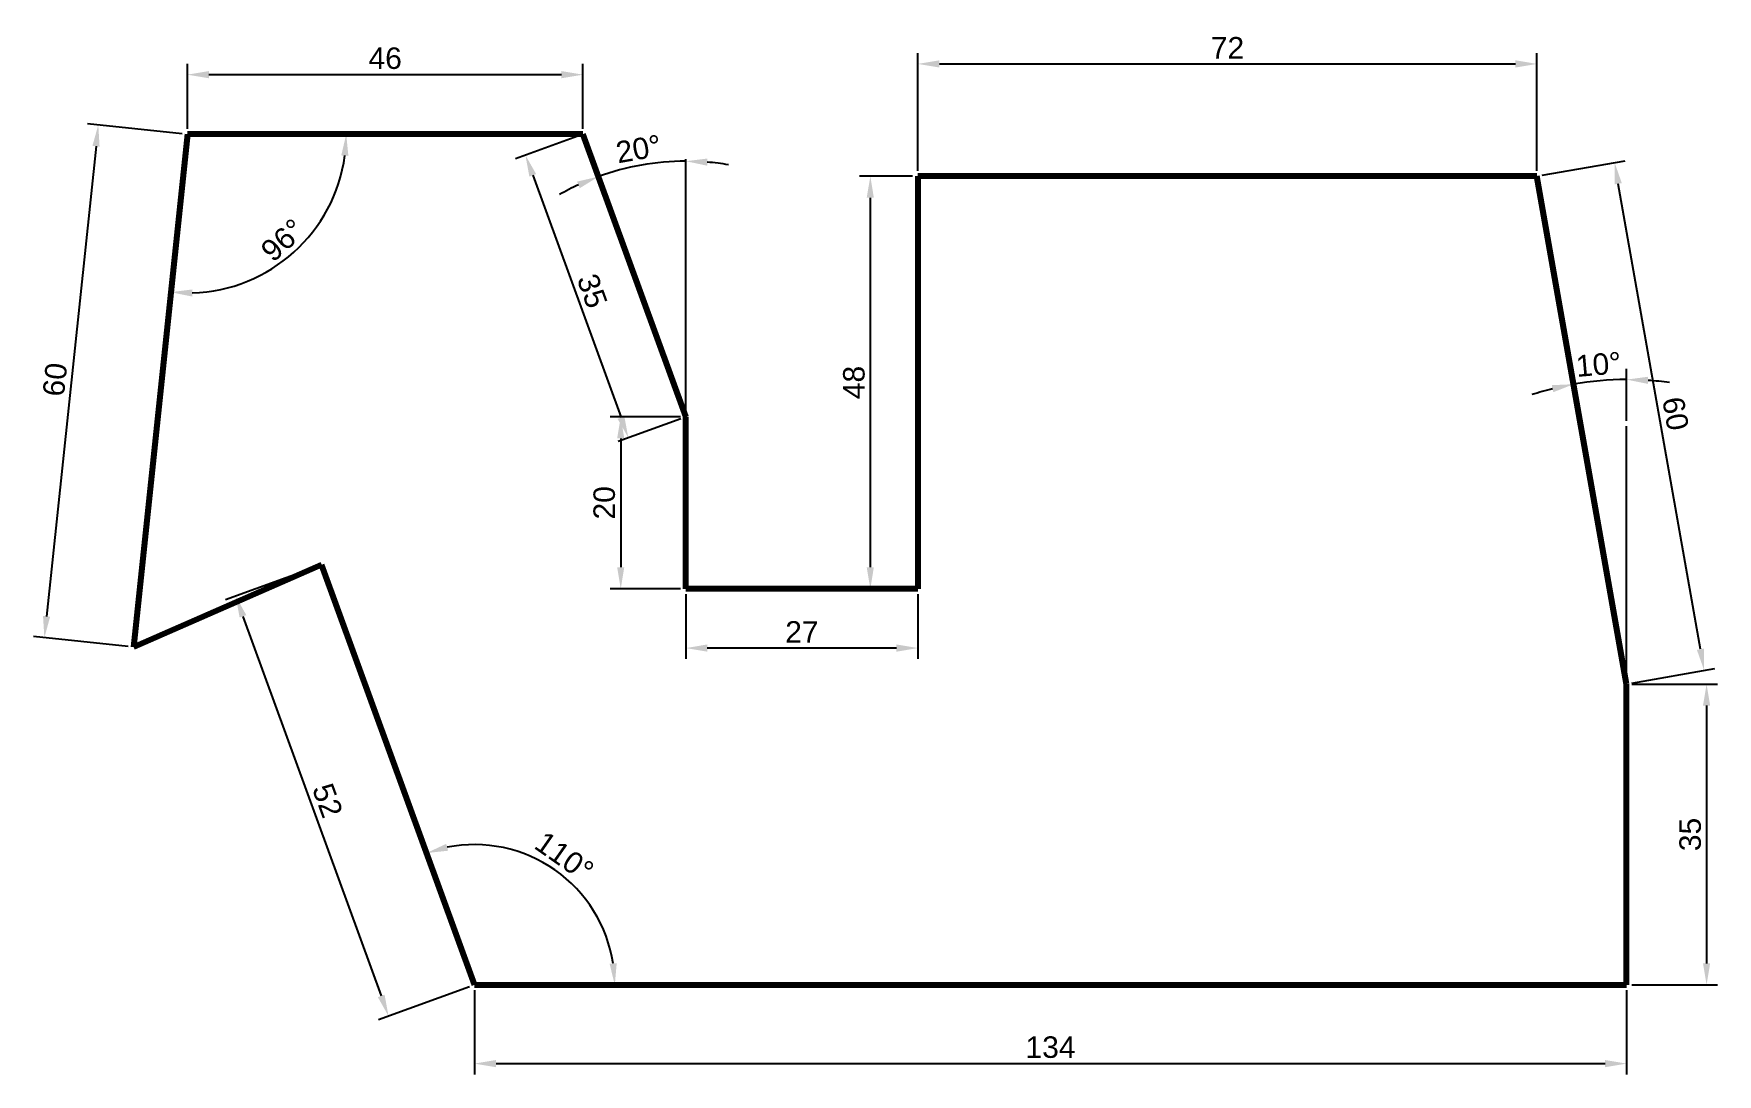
# Model space of a CAD drawing. Header units: millimetres. Extents: x 56 to 252, y 68 to 190.
import ezdxf

# ---------------------------------------------------------------- set-up
doc = ezdxf.new("R2010")
doc.units = ezdxf.units.MM
doc.styles.get("Standard").update_dxf_attribs({"font": 'arial.ttf'})
doc.dimstyles.new('ISO-25', dxfattribs={"dimtxt": 2.5, "dimasz": 2.5, "dimexe": 1.25, "dimexo": 0.625, "dimtad": 1, "dimtxsty": 'Standard', "dimcen": 2.5, "dimadec": 0, "dimazin": 0, "dimtfac": 1, "dimtmove": 0, "dimatfit": 3, "dimfxl": 1, "dimarcsym": 0})

# ---------------------------------------------------------------- blocks, each defined once
blk = doc.blocks.new('*D2')
at = {"color": 0, "lineweight": -2, "transparency": 16777216}
for p, q in [((74.31, 178.5), (74.31, 186.06)), ((120.31, 178.5), (120.31, 186.06)), ((76.81, 184.81), (117.81, 184.81))]:
    blk.add_line(p, q, dxfattribs=at)
at = {"color": 0, "transparency": 16777216}
for points in [[(76.81, 185.23), (76.81, 184.39), (74.31, 184.81)], [(117.81, 185.23), (117.81, 184.39), (120.31, 184.81)]]:
    blk.add_solid(points, dxfattribs=at)
at = {"layer": 'Defpoints', "color": 0, "transparency": 16777216}
for p in [(120.31, 184.81), (74.31, 177.88), (120.31, 177.88)]:
    blk.add_point(p, dxfattribs=at)
at = {"color": 0, "transparency": 16777216, "insert": (97.31, 186.71), "char_height": 2.5, "attachment_point": 5}
blk.add_mtext('46', dxfattribs=at)
blk = doc.blocks.new('*D3')
at = {"color": 0, "lineweight": -2, "transparency": 16777216}
for p, q in [((159.28, 173.61), (159.28, 187.31)), ((161.78, 186.06), (228.78, 186.06)), ((231.28, 173.61), (231.28, 187.31))]:
    blk.add_line(p, q, dxfattribs=at)
at = {"color": 0, "transparency": 16777216}
for points in [[(161.78, 186.48), (161.78, 185.64), (159.28, 186.06)], [(228.78, 186.48), (228.78, 185.64), (231.28, 186.06)]]:
    blk.add_solid(points, dxfattribs=at)
at = {"layer": 'Defpoints', "color": 0, "transparency": 16777216}
for p in [(231.28, 186.06), (159.28, 172.99), (231.28, 172.99)]:
    blk.add_point(p, dxfattribs=at)
at = {"color": 0, "transparency": 16777216, "insert": (195.28, 187.94), "char_height": 2.5, "attachment_point": 5}
blk.add_mtext('72', dxfattribs=at)
blk = doc.blocks.new('*D4')
at = {"color": 0, "lineweight": -2, "transparency": 16777216}
for p, q in [((242.32, 113.9), (252.26, 113.9)), ((251.01, 111.4), (251.01, 81.4)), ((242.32, 78.9), (252.26, 78.9))]:
    blk.add_line(p, q, dxfattribs=at)
at = {"color": 0, "transparency": 16777216}
for points in [[(250.59, 111.4), (251.42, 111.4), (251.01, 113.9)], [(250.59, 81.4), (251.42, 81.4), (251.01, 78.9)]]:
    blk.add_solid(points, dxfattribs=at)
at = {"layer": 'Defpoints', "color": 0, "transparency": 16777216}
for p in [(241.7, 113.9), (241.7, 78.9), (251.01, 78.9)]:
    blk.add_point(p, dxfattribs=at)
at = {"color": 0, "transparency": 16777216, "insert": (249.11, 96.4), "char_height": 2.5, "attachment_point": 5, "rotation": 90}
blk.add_mtext('35', dxfattribs=at)
blk = doc.blocks.new('*D5')
at = {"color": 0, "lineweight": -2, "transparency": 16777216}
for p, q in [((107.7, 78.28), (107.7, 68.49)), ((241.7, 78.28), (241.7, 68.49)), ((110.2, 69.74), (239.2, 69.74))]:
    blk.add_line(p, q, dxfattribs=at)
at = {"color": 0, "transparency": 16777216}
for points in [[(110.2, 70.16), (110.2, 69.32), (107.7, 69.74)], [(239.2, 70.16), (239.2, 69.32), (241.7, 69.74)]]:
    blk.add_solid(points, dxfattribs=at)
at = {"layer": 'Defpoints', "color": 0, "transparency": 16777216}
for p in [(107.7, 78.9), (241.7, 78.9), (241.7, 69.74)]:
    blk.add_point(p, dxfattribs=at)
at = {"color": 0, "transparency": 16777216, "insert": (174.7, 71.64), "char_height": 2.5, "attachment_point": 5}
blk.add_mtext('134', dxfattribs=at)
blk = doc.blocks.new('*D6')
at = {"color": 0, "lineweight": -2, "transparency": 16777216}
for p, q in [((131.65, 144.99), (123.46, 144.99)), ((124.71, 142.49), (124.71, 127.49)), ((131.65, 124.99), (123.46, 124.99))]:
    blk.add_line(p, q, dxfattribs=at)
at = {"color": 0, "transparency": 16777216}
for points in [[(124.29, 142.49), (125.12, 142.49), (124.71, 144.99)], [(124.29, 127.49), (125.12, 127.49), (124.71, 124.99)]]:
    blk.add_solid(points, dxfattribs=at)
at = {"layer": 'Defpoints', "color": 0, "transparency": 16777216}
for p in [(132.28, 144.99), (124.71, 124.99), (132.28, 124.99)]:
    blk.add_point(p, dxfattribs=at)
at = {"color": 0, "transparency": 16777216, "insert": (122.8, 134.99), "char_height": 2.5, "attachment_point": 5, "rotation": 90}
blk.add_mtext('20', dxfattribs=at)
blk = doc.blocks.new('*D7')
at = {"color": 0, "lineweight": -2, "transparency": 16777216}
for p, q in [((132.28, 124.36), (132.28, 116.84)), ((159.28, 124.36), (159.28, 116.84)), ((156.78, 118.09), (134.78, 118.09))]:
    blk.add_line(p, q, dxfattribs=at)
at = {"color": 0, "transparency": 16777216}
for points in [[(134.78, 118.51), (134.78, 117.67), (132.28, 118.09)], [(156.78, 118.51), (156.78, 117.67), (159.28, 118.09)]]:
    blk.add_solid(points, dxfattribs=at)
at = {"layer": 'Defpoints', "color": 0, "transparency": 16777216}
for p in [(132.28, 124.99), (159.28, 124.99), (132.28, 118.09)]:
    blk.add_point(p, dxfattribs=at)
at = {"color": 0, "transparency": 16777216, "insert": (145.78, 119.97), "char_height": 2.5, "attachment_point": 5}
blk.add_mtext('27', dxfattribs=at)
blk = doc.blocks.new('*D8')
at = {"color": 0, "lineweight": -2, "transparency": 16777216}
for p, q in [((158.65, 172.99), (152.49, 172.99)), ((153.74, 170.49), (153.74, 127.49)), ((158.65, 124.99), (152.49, 124.99))]:
    blk.add_line(p, q, dxfattribs=at)
at = {"color": 0, "transparency": 16777216}
for points in [[(153.32, 170.49), (154.15, 170.49), (153.74, 172.99)], [(153.32, 127.49), (154.15, 127.49), (153.74, 124.99)]]:
    blk.add_solid(points, dxfattribs=at)
at = {"layer": 'Defpoints', "color": 0, "transparency": 16777216}
for p in [(159.28, 172.99), (153.74, 124.99), (159.28, 124.99)]:
    blk.add_point(p, dxfattribs=at)
at = {"color": 0, "transparency": 16777216, "insert": (151.84, 148.99), "char_height": 2.5, "attachment_point": 5, "rotation": 90}
blk.add_mtext('48', dxfattribs=at)
blk = doc.blocks.new('*D9')
at = {"color": 0, "lineweight": -2, "transparency": 16777216}
for p, q in [((73.68, 177.94), (62.7, 179.1)), ((63.68, 176.48), (57.93, 121.78)), ((67.41, 118.27), (56.42, 119.43))]:
    blk.add_line(p, q, dxfattribs=at)
at = {"color": 0, "transparency": 16777216}
for points in [[(63.26, 176.53), (64.09, 176.44), (63.94, 178.97)], [(57.51, 121.83), (58.34, 121.74), (57.67, 119.3)]]:
    blk.add_solid(points, dxfattribs=at)
at = {"layer": 'Defpoints', "color": 0, "transparency": 16777216}
for p in [(74.31, 177.88), (57.67, 119.3), (68.03, 118.21)]:
    blk.add_point(p, dxfattribs=at)
at = {"color": 0, "transparency": 16777216, "insert": (58.91, 149.33), "char_height": 2.5, "attachment_point": 5, "rotation": 84}
blk.add_mtext('60', dxfattribs=at)
blk = doc.blocks.new('*D10')
at = {"color": 0, "lineweight": -2, "transparency": 16777216}
for p, q in [((89.32, 127.55), (78.74, 123.7)), ((80.77, 121.78), (96.85, 77.61)), ((107.11, 78.69), (96.53, 74.84))]:
    blk.add_line(p, q, dxfattribs=at)
at = {"color": 0, "transparency": 16777216}
for points in [[(81.16, 121.92), (80.38, 121.64), (79.92, 124.13)], [(97.24, 77.76), (96.46, 77.47), (97.7, 75.26)]]:
    blk.add_solid(points, dxfattribs=at)
at = {"layer": 'Defpoints', "color": 0, "transparency": 16777216}
for p in [(89.91, 127.77), (107.7, 78.9), (97.7, 75.26)]:
    blk.add_point(p, dxfattribs=at)
at = {"color": 0, "transparency": 16777216, "insert": (90.6, 100.35), "char_height": 2.5, "attachment_point": 5, "rotation": 290}
blk.add_mtext('52', dxfattribs=at)
blk = doc.blocks.new('*D11')
at = {"color": 0, "lineweight": -2, "transparency": 16777216}
for p, q in [((119.72, 177.67), (112.45, 175.02)), ((114.48, 173.1), (124.74, 144.91)), ((131.69, 144.78), (124.42, 142.13))]:
    blk.add_line(p, q, dxfattribs=at)
at = {"color": 0, "transparency": 16777216}
for points in [[(114.87, 173.24), (114.08, 172.95), (113.62, 175.45)], [(125.13, 145.05), (124.35, 144.76), (125.59, 142.56)]]:
    blk.add_solid(points, dxfattribs=at)
at = {"layer": 'Defpoints', "color": 0, "transparency": 16777216}
for p in [(120.31, 177.88), (132.28, 144.99), (125.59, 142.56)]:
    blk.add_point(p, dxfattribs=at)
at = {"color": 0, "transparency": 16777216, "insert": (121.39, 159.65), "char_height": 2.5, "attachment_point": 5, "rotation": 290}
blk.add_mtext('35', dxfattribs=at)
blk = doc.blocks.new('*D12')
at = {"color": 0, "lineweight": -2, "transparency": 16777216}
for p, q in [((231.89, 173.1), (241.54, 174.8)), ((250.29, 117.96), (240.74, 172.12)), ((242.31, 114.01), (251.96, 115.71))]:
    blk.add_line(p, q, dxfattribs=at)
at = {"color": 0, "transparency": 16777216}
for points in [[(241.15, 172.19), (240.33, 172.05), (240.31, 174.58)], [(250.7, 118.03), (249.88, 117.88), (250.73, 115.49)]]:
    blk.add_solid(points, dxfattribs=at)
at = {"layer": 'Defpoints', "color": 0, "transparency": 16777216}
for p in [(240.31, 174.58), (231.28, 172.99), (241.7, 113.9)]:
    blk.add_point(p, dxfattribs=at)
at = {"color": 0, "transparency": 16777216, "insert": (247.39, 145.37), "char_height": 2.5, "attachment_point": 5, "rotation": 280}
blk.add_mtext('60', dxfattribs=at)
blk = doc.blocks.new('*D13')
at = {"color": 0, "lineweight": -2, "transparency": 16777216}
blk.add_line((241.7, 144.53), (241.7, 150.58), dxfattribs=at)
for start, end in [(90, 100), (81.9123, 85.9562), (104.0438, 108.0877)]:
    blk.add_arc((241.7, 113.9), 35.43, start, end, dxfattribs=at)
at = {"color": 0, "transparency": 16777216}
for points in [[(244.18, 148.83), (244.21, 149.66), (241.7, 149.33)], [(233.01, 148.68), (233.18, 147.86), (235.54, 148.79)]]:
    blk.add_solid(points, dxfattribs=at)
at = {"layer": 'Defpoints', "color": 0, "transparency": 16777216}
for p in [(231.28, 172.99), (239.64, 149.27), (241.7, 143.9), (241.7, 113.9), (241.7, 113.9)]:
    blk.add_point(p, dxfattribs=at)
at = {"color": 0, "transparency": 16777216, "insert": (238.44, 151.09), "char_height": 2.5, "attachment_point": 5, "rotation": 5}
blk.add_mtext('10°', dxfattribs=at)
blk = doc.blocks.new('*D14')
at = {"color": 0, "lineweight": -2, "transparency": 16777216}
for start, end in [(90, 110), (80.3666, 85.1833), (114.8167, 119.6334)]:
    blk.add_arc((132.28, 144.99), 29.75, start, end, dxfattribs=at)
at = {"color": 0, "transparency": 16777216}
for points in [[(134.76, 174.22), (134.79, 175.05), (132.28, 174.74)], [(119.63, 172.37), (119.95, 171.6), (122.1, 172.94)]]:
    blk.add_solid(points, dxfattribs=at)
at = {"layer": 'Defpoints', "color": 0, "transparency": 16777216}
for p in [(120.31, 177.88), (128.82, 174.54), (132.28, 174.99), (132.28, 144.99), (132.28, 144.99)]:
    blk.add_point(p, dxfattribs=at)
at = {"color": 0, "transparency": 16777216, "insert": (126.78, 176.16), "char_height": 2.5, "attachment_point": 5, "rotation": 10}
blk.add_mtext('20°', dxfattribs=at)
blk = doc.blocks.new('*D15')
at = {"color": 0, "lineweight": -2, "transparency": 16777216}
blk.add_arc((107.7, 78.9), 16.32, 8.7842, 101.2158, dxfattribs=at)
at = {"color": 0, "transparency": 16777216}
for points in [[(104.63, 94.51), (104.41, 95.31), (102.11, 94.24)], [(124.24, 81.43), (123.41, 81.36), (124.02, 78.9)]]:
    blk.add_solid(points, dxfattribs=at)
at = {"layer": 'Defpoints', "color": 0, "transparency": 16777216}
for p in [(89.91, 127.77), (120.79, 88.65), (107.7, 78.9), (107.7, 78.9), (241.7, 78.9)]:
    blk.add_point(p, dxfattribs=at)
at = {"color": 0, "transparency": 16777216, "insert": (118.15, 93.83), "char_height": 2.5, "attachment_point": 5, "rotation": 325}
blk.add_mtext('110°', dxfattribs=at)
blk = doc.blocks.new('*D16')
at = {"color": 0, "lineweight": -2, "transparency": 16777216}
blk.add_arc((74.31, 177.88), 18.48, 271.7574, 352.2426, dxfattribs=at)
at = {"color": 0, "transparency": 16777216}
for points in [[(92.2, 175.41), (93.03, 175.36), (92.78, 177.88)], [(74.86, 158.99), (74.89, 159.82), (72.37, 159.5)]]:
    blk.add_solid(points, dxfattribs=at)
at = {"layer": 'Defpoints', "color": 0, "transparency": 16777216}
for p in [(74.31, 177.88), (74.31, 177.88), (120.31, 177.88), (82.41, 161.27), (68.03, 118.21)]:
    blk.add_point(p, dxfattribs=at)
at = {"color": 0, "transparency": 16777216, "insert": (85.4, 165.56), "char_height": 2.5, "attachment_point": 5, "rotation": 42}
blk.add_mtext('96°', dxfattribs=at)

msp = doc.modelspace()

# ---------------------------------------------------------------- linework, layer by layer
at = {"lineweight": 100}
for p, q in [((74.306, 177.879), (68.034, 118.208)), ((120.306, 177.879), (74.306, 177.879)), ((132.276, 144.99), (120.306, 177.879)), ((231.276, 172.99), (159.276, 172.99)), ((159.276, 172.99), (159.276, 124.99)), ((241.695, 113.901), (231.276, 172.99)), ((132.276, 124.99), (132.276, 144.99)), ((89.91, 127.765), (68.034, 118.208)), ((107.695, 78.901), (89.91, 127.765)), ((159.276, 124.99), (132.276, 124.99)), ((241.695, 78.901), (241.695, 113.901)), ((107.695, 78.901), (241.695, 78.901))]:
    msp.add_line(p, q, dxfattribs=at)
for p, q in [((132.276, 144.99), (132.276, 174.99)), ((241.695, 113.901), (241.695, 143.901))]:
    msp.add_line(p, q)

# ---------------------------------------------------------------- dimensions: what is measured, and where the dimension line sits
at = {"color": 240, "true_color": 0xed1f24}
for base, p1, p2, picture, middle in [((120.306, 184.81), (74.306, 177.879), (120.306, 177.879), '*D2', (97.306, 186.711)), ((231.276, 186.06), (159.276, 172.99), (231.276, 172.99), '*D3', (195.276, 187.94)), ((132.276, 118.09), (159.276, 124.99), (132.276, 124.99), '*D7', (145.776, 119.97)), ((241.695, 69.742), (107.695, 78.901), (241.695, 78.901), '*D5', (174.695, 71.644))]:
    dim = msp.add_linear_dim(base=base, p1=p1, p2=p2, dimstyle='ISO-25', dxfattribs=at)
    dim.commit()
    dim.dimension.update_dxf_attribs({"geometry": picture, "text_midpoint": middle})
for p1, p2, distance, picture, middle in [((74.306, 177.879), (68.034, 118.208), -10.424, '*D9', (58.912, 149.332)), ((120.306, 177.879), (132.276, 144.99), -7.114, '*D11', (121.394, 159.652)), ((241.695, 113.901), (231.276, 172.99), -9.172, '*D12', (247.39, 145.368)), ((89.91, 127.765), (107.695, 78.901), -10.633, '*D10', (90.598, 100.347))]:
    dim = msp.add_aligned_dim(p1=p1, p2=p2, distance=distance, dimstyle='ISO-25', dxfattribs=at)
    dim.commit()
    dim.dimension.update_dxf_attribs({"geometry": picture, "text_midpoint": middle})
for base, line1, line2, picture, middle in [((128.823, 174.535), ((132.276, 144.99), (120.306, 177.879)), ((132.276, 144.99), (132.276, 174.99)), '*D14', (126.781, 176.157)), ((82.406, 161.27), ((120.306, 177.879), (74.306, 177.879)), ((74.306, 177.879), (68.034, 118.208)), '*D16', (85.398, 165.559)), ((239.635, 149.27), ((241.695, 113.901), (231.276, 172.99)), ((241.695, 113.901), (241.695, 143.901)), '*D13', (238.442, 151.089)), ((120.788, 88.648), ((107.695, 78.901), (89.91, 127.765)), ((107.695, 78.901), (241.695, 78.901)), '*D15', (118.148, 93.829))]:
    dim = msp.add_angular_dim_2l(base=base, line1=line1, line2=line2, dimstyle='ISO-25', dxfattribs=at)
    dim.commit()
    dim.dimension.update_dxf_attribs({"geometry": picture, "text_midpoint": middle})
for base, p1, p2, picture, middle in [((153.738, 124.99), (159.276, 172.99), (159.276, 124.99), '*D8', (151.837, 148.99)), ((124.706, 124.99), (132.276, 144.99), (132.276, 124.99), '*D6', (122.805, 134.99)), ((251.008, 78.901), (241.695, 113.901), (241.695, 78.901), '*D4', (249.106, 96.401))]:
    dim = msp.add_linear_dim(base=base, p1=p1, p2=p2, angle=90, dimstyle='ISO-25', dxfattribs=at)
    dim.commit()
    dim.dimension.update_dxf_attribs({"geometry": picture, "text_midpoint": middle})

doc.saveas('drawing.dxf')
